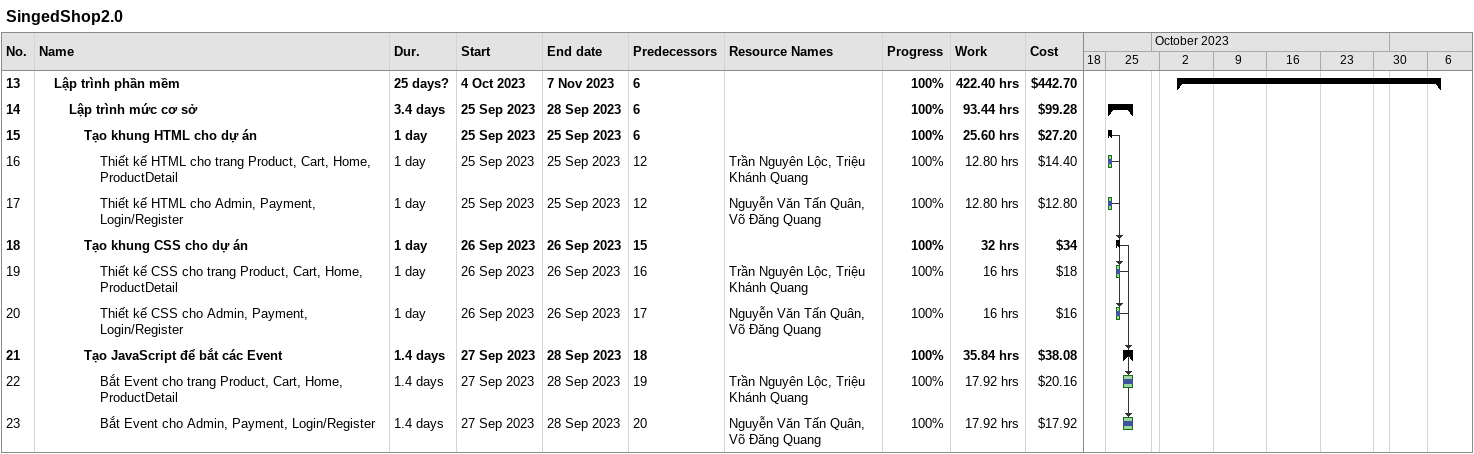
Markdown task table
SingedShop2.0

| ID | Level | Task | Duration | Start | Finish | Predecessors | Resources | % complete | Work (h) | Cost ($) |
|---|---|---|---|---|---|---|---|---|---|---|
| 13 | 2 | **Lập trình phần mềm** | 25d? | 2023-10-04 | 2023-11-07 | 6 |  | 100 | 422.40 | 442.70 |
| 14 | 3 | **Lập trình mức cơ sở** | 3.4d | 2023-09-25 | 2023-09-28 | 6 |  | 100 | 93.44 | 99.28 |
| 15 | 4 | **Tạo khung HTML cho dự án** | 1d | 2023-09-25 | 2023-09-25 | 6 |  | 100 | 25.60 | 27.20 |
| 16 | 5 | Thiết kế HTML cho trang Product, Cart, Home, ProductDetail | 1d | 2023-09-25 | 2023-09-25 | 12 | Trần Nguyên Lộc, Triệu Khánh Quang | 100 | 12.80 | 14.40 |
| 17 | 5 | Thiết kế HTML cho Admin, Payment, Login/Register | 1d | 2023-09-25 | 2023-09-25 | 12 | Nguyễn Văn Tấn Quân, Võ Đăng Quang | 100 | 12.80 | 12.80 |
| 18 | 4 | **Tạo khung CSS cho dự án** | 1d | 2023-09-26 | 2023-09-26 | 15 |  | 100 | 32 | 34 |
| 19 | 5 | Thiết kế CSS cho trang Product, Cart, Home, ProductDetail | 1d | 2023-09-26 | 2023-09-26 | 16 | Trần Nguyên Lộc, Triệu Khánh Quang | 100 | 16 | 18 |
| 20 | 5 | Thiết kế CSS cho Admin, Payment, Login/Register | 1d | 2023-09-26 | 2023-09-26 | 17 | Nguyễn Văn Tấn Quân, Võ Đăng Quang | 100 | 16 | 16 |
| 21 | 4 | **Tạo JavaScript để bắt các Event** | 1.4d | 2023-09-27 | 2023-09-28 | 18 |  | 100 | 35.84 | 38.08 |
| 22 | 5 | Bắt Event cho trang Product, Cart, Home, ProductDetail | 1.4d | 2023-09-27 | 2023-09-28 | 19 | Trần Nguyên Lộc, Triệu Khánh Quang | 100 | 17.92 | 20.16 |
| 23 | 5 | Bắt Event cho Admin, Payment, Login/Register | 1.4d | 2023-09-27 | 2023-09-28 | 20 | Nguyễn Văn Tấn Quân, Võ Đăng Quang | 100 | 17.92 | 17.92 |
